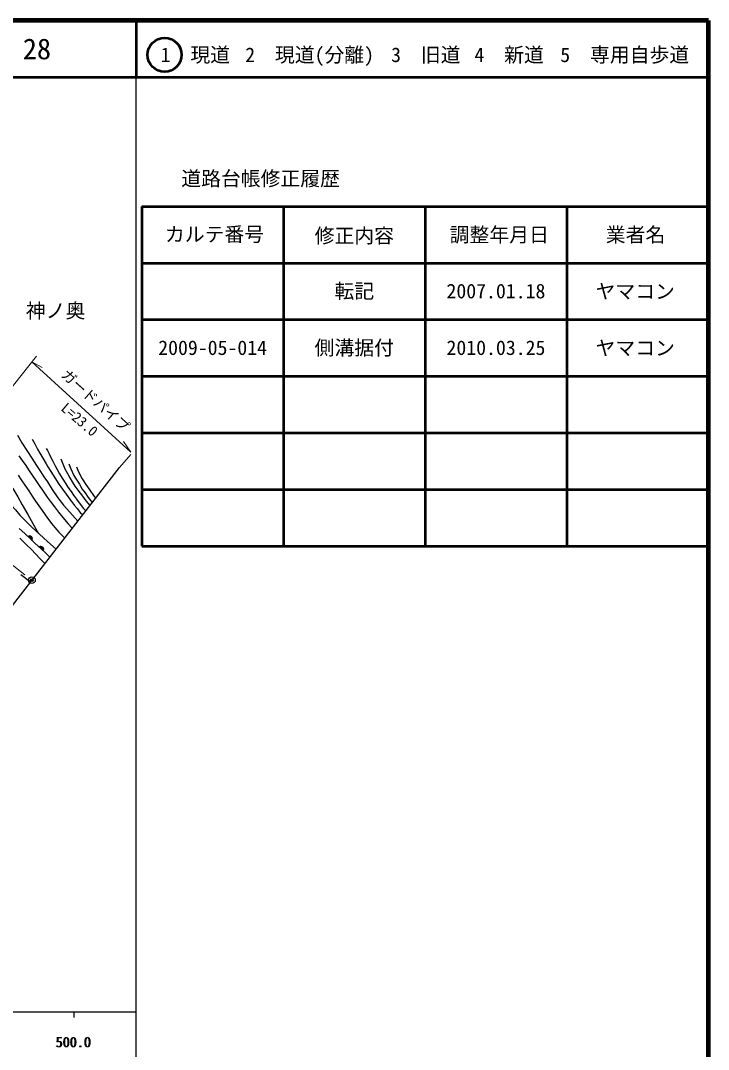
# Model space of a CAD drawing. Units: millimetres at full size, sheet at 1:1000; details may follow other scales. Extents: x 40000 to 680000, y 20000 to 380000.
# Drawn here: x 558608 to 680000, y 198357 to 380000 of the extents above; entities that cross this region are included whole.
import ezdxf
from ezdxf.enums import TextEntityAlignment as Align

# ---------------------------------------------------------------- set-up
doc = ezdxf.new("R2010")
doc.units = ezdxf.units.MM
doc.header["$LTSCALE"] = 1000
doc.header["$PDMODE"] = 32
doc.header["$PDSIZE"] = 500
doc.linetypes.add('CHAIN', pattern=[18.5, 12, -1.5, 3.5, -1.5])
for name, color, linetype, lineweight in [('M-BGD', 7, 'Continuous', 25), ('M-BMK', 2, 'CHAIN', 13), ('M-BMK-OTRS', 5, 'Continuous', 25), ('M-BMK-SRVR', 3, 'Continuous', 25), ('M-STR-HTXT', 7, 'Continuous', 13), ('M-STR-STRC', 7, 'Continuous', 25), ('M-TTL', 2, 'Continuous', 140), ('M-TTL-BAND', 7, 'Continuous', 25), ('M-TTL-FRAM', 2, 'Continuous', 50), ('M-TTL-LINE', 7, 'Continuous', 50)]:
    doc.layers.add(name, color=color, linetype=linetype, lineweight=lineweight)
for name, color, linetype in [('M-BMK-HTXT', 7, 'Continuous'), ('M-OTRS', 6, 'Continuous'), ('M-TTL-TXT', 7, 'Continuous')]:
    doc.layers.add(name, color=color, linetype=linetype)
doc.styles.add('ＭＳ ゴシック', font='')
doc.styles.get('ＭＳ ゴシック').set_extended_font_data('MS Gothic')

msp = doc.modelspace()

# ---------------------------------------------------------------- hatches: boundary and pattern name
at = {"layer": 'M-BGD'}
for points in [[(560616, 288237, 0.82183), (559892, 288914)], [(562610, 286367, 0.82183), (561887, 287045)]]:
    msp.add_hatch(color=256, dxfattribs=at).paths.add_polyline_path(points)

# ---------------------------------------------------------------- linework, layer by layer
for points in [[(538760, 309508), (540985, 309468), (543775, 309298), (545215, 309005), (546205, 308617), (547052, 308230), (548047, 307680), (548994, 307142), (550188, 306278), (551381, 305383), (552282, 304572), (553245, 303404), (554229, 302190), (554815, 301280), (555485, 300285), (556354, 298903), (557233, 297412), (558096, 295941), (558882, 294533), (559902, 292785), (560494, 291713), (561090, 290676), (561785, 289445)], [(558073, 306780), (558852, 305478), (559808, 303918), (560584, 302748), (561392, 301450), (562096, 300415), (562686, 299462), (563341, 298560), (564164, 297185), (565172, 295740), (566190, 294461), (567298, 293197), (568690, 291624)], [(560659, 306073), (561113, 305289), (561618, 304311), (562016, 303640), (562542, 302729), (563118, 301734), (563445, 301194), (563928, 300415), (564366, 299721), (564789, 299079), (565226, 298349), (565994, 297269), (566648, 296377), (567391, 295346), (568095, 294407), (568603, 293843), (569151, 293158), (569568, 292756)], [(563113, 304463), (563339, 304074), (563650, 303498), (563952, 302876), (564308, 302221), (564698, 301403), (565040, 300733), (565493, 299972), (565945, 299236), (566574, 298225), (566924, 297644), (567509, 296851), (567935, 296229), (568463, 295481), (569135, 294595), (569691, 293886), (570112, 293458)], [(558309, 303160), (558915, 302329), (559513, 301431), (560027, 300711), (560782, 299565), (561319, 298780), (562004, 297727), (562468, 297107), (563315, 295874), (563839, 295139), (564583, 294164), (565314, 293199), (566072, 292275), (567029, 291130), (567725, 290380)], [(565741, 302604), (566058, 301758), (566447, 300884), (566868, 300063), (567319, 299285), (567716, 298551), (568183, 297795), (568730, 297069), (569545, 296011), (570125, 295235), (570829, 294382)], [(567100, 301755), (567472, 300858), (568018, 299710), (568441, 299043), (569004, 298161), (569505, 297297), (570023, 296647), (570555, 295826), (571238, 294910)], [(558194, 299716), (558730, 298894), (559356, 297978), (560041, 296996), (560643, 296054), (561269, 295151), (562107, 293930), (563249, 292353), (564067, 291210), (564666, 290510), (565382, 289707), (565957, 289109), (566386, 288654)], [(568483, 301232), (568850, 300339), (569476, 299112), (570133, 298088), (570833, 297072), (571506, 296149), (571839, 295684)], [(554401, 295980), (555059, 295797), (556041, 295243), (556454, 294955), (556994, 294412), (557704, 293608), (558501, 292704), (559497, 291656), (560602, 290536), (561938, 289304), (563365, 288042), (564868, 286696)], [(558358, 290321), (559349, 289418), (560478, 288369), (561192, 287684), (562155, 286795), (562932, 286065), (563773, 285284)], [(558468, 288619), (559641, 287436), (560517, 286590), (561228, 285828), (562038, 284999), (562887, 284142)]]:
    msp.add_lwpolyline(points, dxfattribs=at)
for centre, start, end in [((560187, 288504), 328.06307, 125.72126), ((562182, 286635), 328.05532, 125.71351)]:
    msp.add_arc(centre, 505, start, end, dxfattribs=at)
at = {"layer": 'M-BMK'}
msp.add_lwpolyline([(549875, 289516), (560608, 281204)], dxfattribs=at)
at = {"layer": 'M-BMK-OTRS'}
msp.add_line((545160, 261285), (576057, 301123), dxfattribs=at)
at = {"layer": 'M-BMK-SRVR'}
msp.add_circle((560608, 281204), 600, dxfattribs=at)
at = {"layer": 'M-OTRS'}
msp.add_point((560608, 281204), dxfattribs=at)
at = {"layer": 'M-STR-HTXT'}
for p, q in [((547889, 303753), (561425, 320774)), ((578088, 303786), (576756, 305673)), ((576057, 301123), (578088, 303394))]:
    msp.add_line(p, q, dxfattribs=at)
msp.add_lwpolyline([(578088, 303786), (560602, 319738), (562439, 318761)], dxfattribs=at)
at = {"layer": 'M-STR-STRC'}
msp.add_line((558660, 282207), (560363, 280888), dxfattribs=at)
at = {"layer": 'M-TTL'}
for p, q in [((680000, 380000), (40000, 380000)), ((680000, 20000), (680000, 380000))]:
    msp.add_line(p, q, dxfattribs=at)
at = {"layer": 'M-TTL-BAND'}
for p, q in [((579000, 20000), (579000, 370000)), ((40000, 205000), (579000, 205000)), ((568000, 205000), (568000, 204000))]:
    msp.add_line(p, q, dxfattribs=at)
at = {"layer": 'M-TTL-FRAM'}
for p, q in [((580000, 347197), (580000, 287197)), ((580000, 347197), (680000, 347197)), ((580000, 287197), (680000, 287197))]:
    msp.add_line(p, q, dxfattribs=at)
at = {"layer": 'M-TTL-LINE'}
for p, q in [((579000, 380000), (579000, 370000)), ((40000, 370000), (680000, 370000)), ((605000, 347197), (605000, 287197)), ((630000, 347197), (630000, 287197)), ((655000, 347197), (655000, 287197)), ((580000, 337197), (680000, 337197)), ((580000, 327197), (680000, 327197)), ((580000, 317197), (680000, 317197)), ((580000, 307197), (680000, 307197)), ((580000, 297197), (680000, 297197))]:
    msp.add_line(p, q, dxfattribs=at)
msp.add_circle((584031, 373958), 3000, dxfattribs=at)

# ---------------------------------------------------------------- texts
at = {"layer": 'M-BMK-HTXT', "style": 'ＭＳ ゴシック'}
msp.add_text('神ノ奥', height=2566, dxfattribs=at).set_placement((564782, 328781), align=Align.MIDDLE_CENTER)
at = {"layer": 'M-STR-HTXT', "style": 'ＭＳ ゴシック'}
for s, rotation, p in [('ガードパイプ', 318.254, (571852, 312935)), ('L=23.0', 319.332, (569018, 309568))]:
    msp.add_text(s, height=1833, rotation=rotation, dxfattribs=at).set_placement(p, align=Align.MIDDLE_CENTER)
at = {"layer": 'M-TTL-BAND', "style": 'ＭＳ ゴシック'}
for p in [(567844, 198195), (568000, 198195)]:
    msp.add_text('500.0', height=1833, dxfattribs=at).set_placement(p, align=Align.BOTTOM_CENTER)
at = {"layer": 'M-TTL-TXT', "style": 'ＭＳ ゴシック'}
for s, height, p in [('28', 3666, (561497, 375000)), ('1\u3000現道', 2566, (589448, 373958)), ('2\u3000現道(分離)', 2566, (609619, 373958)), ('3\u3000旧道', 2566, (630121, 373958)), ('4\u3000新道', 2566, (644824, 373958)), ('5\u3000専用自歩道', 2566, (665228, 373958)), ('道路台帳修正履歴', 2566, (600968, 352113)), ('カルテ番号', 2566, (592839, 342277)), ('修正内容', 2566, (617509, 342023)), ('調整年月日', 2566, (643089, 342197)), ('業者名', 2566, (667134, 342197)), ('転記', 2566, (617500, 332245)), ('2007.01.18', 2566, (642500, 332245)), ('ヤマコン', 2566, (667077, 332189)), ('2009-05-014', 2566, (592500, 322245)), ('側溝据付', 2566, (617500, 322245)), ('2010.03.25', 2566, (642500, 322245)), ('ヤマコン', 2566, (667077, 322189))]:
    msp.add_text(s, height=height, dxfattribs=at).set_placement(p, align=Align.MIDDLE_CENTER)

doc.saveas('drawing.dxf')
